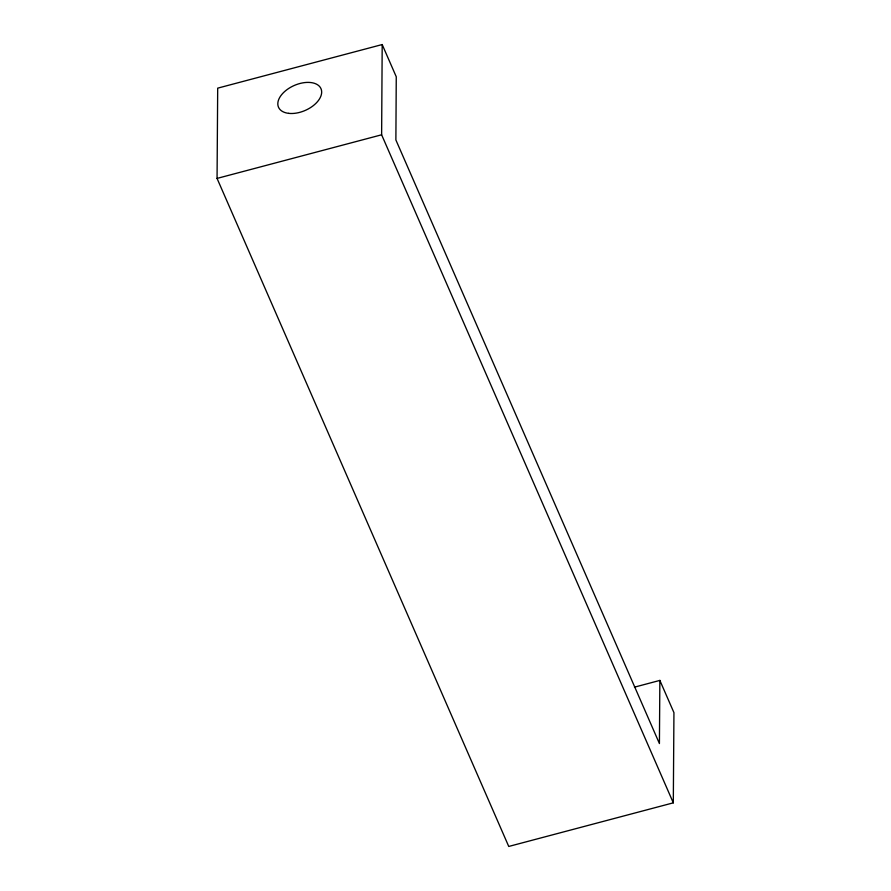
<?xml version="1.0" encoding="UTF-8"?>
<svg xmlns="http://www.w3.org/2000/svg" width="891" height="891" viewBox="0 0 891 891"><rect width="100%" height="100%" fill="white"/><g stroke="black" fill="none" stroke-linecap="round" stroke-linejoin="round"><path stroke-width="1.34" d="M673.306 802.836L381.626 134.797L382.194 44.55L217.694 88.153L217.059 178.412L508.75 846.45L673.306 802.836L673.941 712.644L659.863 680.412L634.459 687.161M659.863 680.412L659.418 743.551L395.882 139.965L396.261 76.771L382.194 44.55M217.059 178.412L381.626 134.797M288.684 113.357A23.177 13.632 -23.6 0 0 321.673 92.141A23.177 13.632 -23.6 0 0 288.851 88.365A23.177 13.632 -23.6 0 0 288.684 113.357"/></g></svg>
